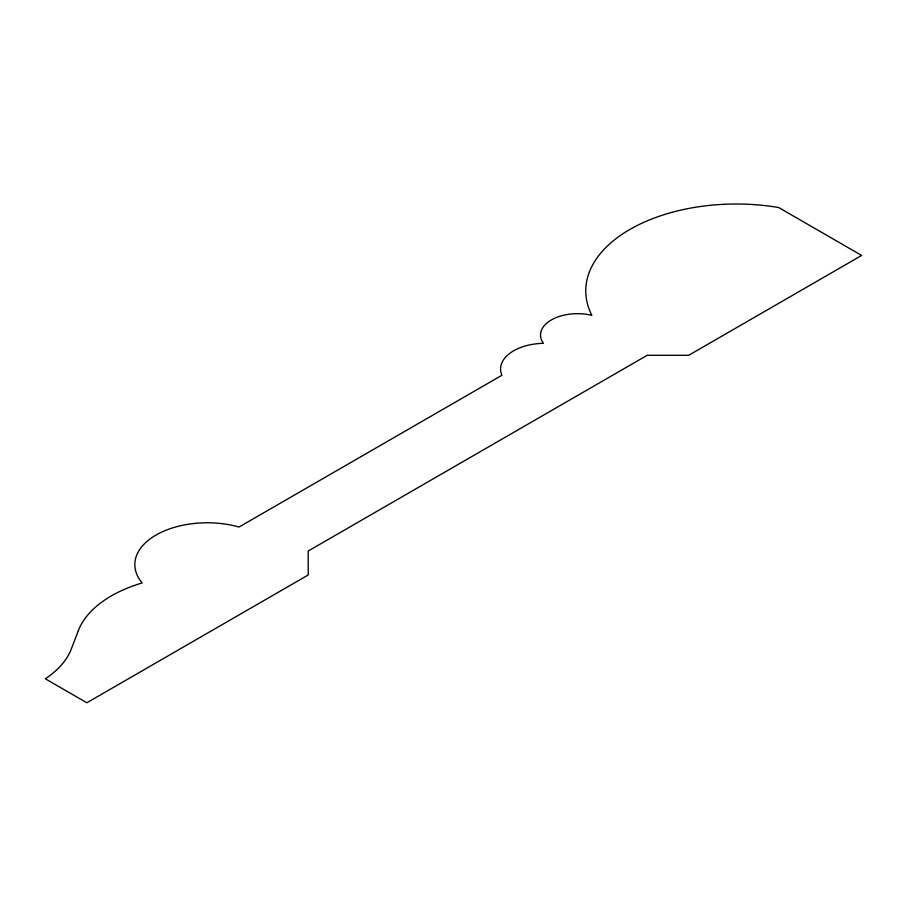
<?xml version="1.0" encoding="UTF-8"?>
<svg xmlns="http://www.w3.org/2000/svg" width="907" height="907" viewBox="0 0 907 907"><rect width="100%" height="100%" fill="white"/><g stroke="black" fill="none" stroke-linecap="round" stroke-linejoin="round"><path stroke-width="1.36" d="M78.376 630.58L71.324 648.97A118.012 68.127 0 0 1 45.35 678.81L86.857 702.766L308.221 574.97L308.221 551.003L647.201 355.295L688.708 355.295L861.65 255.445L778.637 207.522A150.494 86.891 0 0 0 629.843 229.46A150.494 86.891 0 0 0 591.852 315.353A36.972 21.349 0 0 0 551.354 319.933A36.972 21.349 0 0 0 543.429 343.311A44.522 25.702 0 0 0 501.922 375.271L239.051 527.035A72.401 41.801 0 0 0 156.038 535.028A72.401 41.801 0 0 0 142.195 582.952A122.366 70.644 0 0 0 78.376 630.58"/></g></svg>
